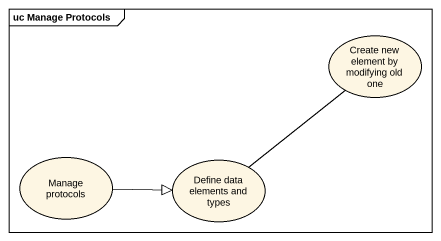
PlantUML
@startuml
mainframe uc Manage Protocols
usecase "Create new element by modifying old one" as Create_new_element_by
usecase "Manage protocols" as Manage_protocols
usecase "Define data elements and types" as Define_data_elements_and
Manage_protocols -right-|> Define_data_elements_and
Define_data_elements_and -up- Create_new_element_by
@enduml
